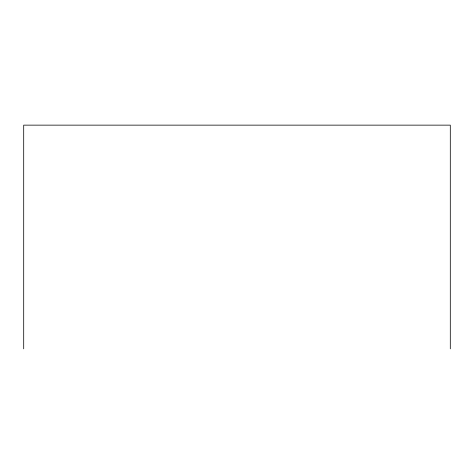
<?xml version="1.0" encoding="UTF-8"?>
<svg xmlns="http://www.w3.org/2000/svg" width="474" height="474" viewBox="0 0 474 474"><rect width="100%" height="100%" fill="white"/><g stroke="black" fill="none" stroke-linecap="round" stroke-linejoin="round"><path stroke-width="0.71" d="M450.3 348.858L450.3 125.142L23.7 125.142L23.7 348.858"/></g></svg>
